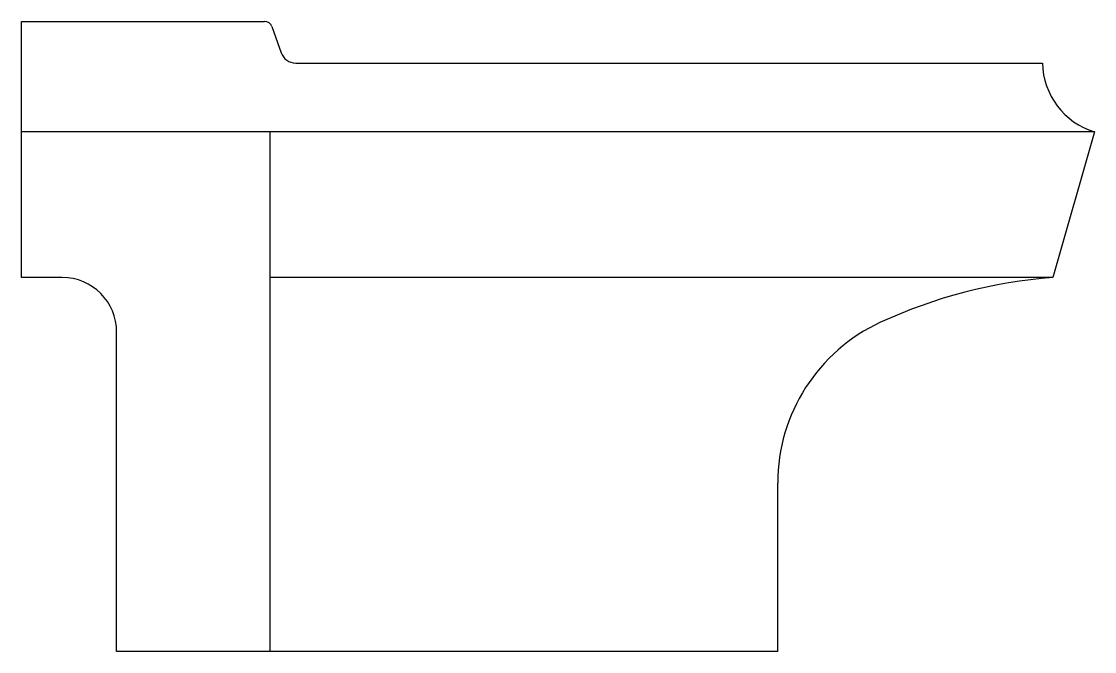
# Model space of a CAD drawing. Header units: millimetres. Extents: x -3003.28 to -3002.588, y 2968.397 to 2968.804.
import ezdxf

# ---------------------------------------------------------------- set-up
doc = ezdxf.new("R2010")
doc.units = ezdxf.units.MM
doc.header["$LTSCALE"] = 10
doc.layers.add('banheiro_louças', color=2, linetype='Continuous')

msp = doc.modelspace()

# ---------------------------------------------------------------- linework, layer by layer
at = {"layer": 'banheiro_louças'}
for p, q in [((-3003.27996, 2968.63832), (-3003.27996, 2968.80368)), ((-3003.27996, 2968.80368), (-3003.12312, 2968.80368)), ((-3003.11839, 2968.80033), (-3003.11244, 2968.78351)), ((-3003.10297, 2968.77681), (-3002.62113, 2968.77681)), ((-3002.58752, 2968.7324), (-3003.27996, 2968.7324)), ((-3003.11957, 2968.39681), (-3003.11957, 2968.7324)), ((-3002.58752, 2968.7324), (-3002.61445, 2968.63832)), ((-3003.25369, 2968.63832), (-3003.27996, 2968.63832)), ((-3002.61445, 2968.63832), (-3003.11957, 2968.63832)), ((-3003.21853, 2968.39681), (-3003.21853, 2968.60316)), ((-3002.79196, 2968.39681), (-3002.79196, 2968.50557)), ((-3002.79196, 2968.39681), (-3003.21853, 2968.39681))]:
    msp.add_line(p, q, dxfattribs=at)
for centre, radius, start, end in [((-3003.12312, 2968.79866), 0.00502, 19.45684, 90), ((-3003.10297, 2968.78685), 0.01005, 199.45684, 270), ((-3002.5738, 2968.77771), 0.04734, 181.08881, 253.14714), ((-3003.25369, 2968.60316), 0.03516, 0, 90), ((-3002.58987, 2968.31576), 0.3235, 94.35755, 114.79463), ((-3002.67755, 2968.50557), 0.11441, 114.79462, 180)]:
    msp.add_arc(centre, radius, start, end, dxfattribs=at)

doc.saveas('drawing.dxf')
